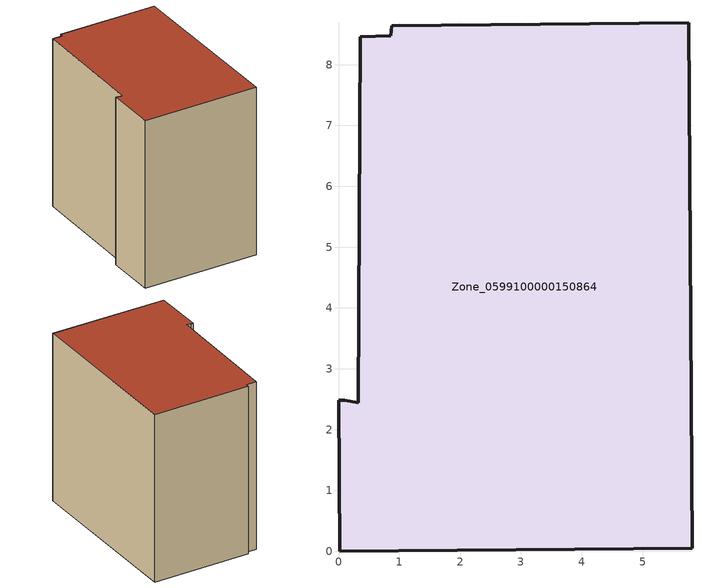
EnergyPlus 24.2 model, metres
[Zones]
Zone_0599100000150864
 floor ground (C_G): 0.88,8.63 5.76,8.69 5.81,0.05 0.02,0 0,2.48 0.1,2.48 0.32,2.44 0.36,8.46 0.86,8.48 z0
 wall outside (C_F): 0.1,2.48 0,2.48 0.02,0 5.81,0.05 5.76,8.69 0.88,8.63 0.86,8.48 0.36,8.46 0.32,2.44 0.1,2.48 z0:8.51
 roof outside (C_R): 0.36,8.46 0.32,2.44 0.1,2.48 0,2.48 0.02,0 5.81,0.05 5.76,8.69 0.88,8.63 0.86,8.48 z8.51
[BUILDING]
Pand.0599100000150864: North Axis=0; Terrain=City; Loads Convergence Tolerance Value=0.04; Temperature Convergence Tolerance Value=0.4; Solar Distribution=FullExterior; Maximum Number of Warmup Days=25; Minimum Number of Warmup Days=1
[Site:Location]
Rotterdam.The.Hague.AP_ZH_NLD Design_Conditions: Latitude=51.96; Longitude=4.45; Time Zone=1; Elevation=-4.5
[SITE:GROUNDTEMPERATURE:BUILDINGSURFACE]
18, 18, 18, 18, 18, 18, 18, 18, 18, 18, 18, 18
[MATERIAL] Thermal Absorptance=0.9; Solar Absorptance=0.7; Visible Absorptance=0.7
Name | Roughness | Thickness | Conductivity | Density | Specific Heat
G.TI.1975-1991 | MediumSmooth | 0.15 | 0.288461 | 540 | 1210
F.TI.1975-1991 | Rough | 0.3 | 0.230769 | 1920 | 840
R.TI.1975-1991 | MediumRough | 0.2 | 0.153846 | 1500 | 1000
[CONSTRUCTION]
C_G: G.TI.1975-1991
C_F: F.TI.1975-1991
C_R: R.TI.1975-1991
[ZONE]
Zone_0599100000150864: Type=1; Multiplier=1; Ceiling Height=Autocalculate; Volume=Autocalculate; Floor Area=autocalculate; Part of Total Floor Area=Yes
[ZONEINFILTRATION:DESIGNFLOWRATE]
Infil_Zone_0599100000150864: Zone or ZoneList or Space or SpaceList=Zone_0599100000150864; Schedule=AlwaysOn; Design Flow Rate Calculation Method=Flow/Area; Flow Rate per Floor Area=0.003; Constant Term Coefficient=1; Temperature Term Coefficient=0; Velocity Term Coefficient=0; Velocity Squared Term Coefficient=0
[HVACTEMPLATE:ZONE:IDEALLOADSAIRSYSTEM]
Zone_0599100000150864: Maximum Heating Supply Air Temperature=50; Minimum Cooling Supply Air Temperature=13; Maximum Heating Supply Air Humidity Ratio=0.0156; Minimum Cooling Supply Air Humidity Ratio=0.0077; Heating Limit=NoLimit; Cooling Limit=NoLimit; Dehumidification Control Type=ConstantSensibleHeatRatio; Cooling Sensible Heat Ratio=0.7; Dehumidification Setpoint=60; Humidification Control Type=None; Humidification Setpoint=30; Outdoor Air Method=None; Outdoor Air Flow Rate per Person=0.00944; Outdoor Air Flow Rate per Zone Floor Area=0; Outdoor Air Flow Rate per Zone=0; Demand Controlled Ventilation Type=None; Outdoor Air Economizer Type=NoEconomizer; Heat Recovery Type=None; Sensible Heat Recovery Effectiveness=0.7; Latent Heat Recovery Effectiveness=0.65
[ZONECONTROL:THERMOSTAT]
ThermostatControl_Zone_0599100000150864: Zone or ZoneList=Zone_0599100000150864; Control Type Schedule=DualSetpointControlType; Control 1=Thermostat_Zone_0599100000150864; Temperature Difference Between Cutout And Setpoint=0
[THERMOSTATSETPOINT:DUALSETPOINT]
Thermostat_Zone_0599100000150864: Heating Setpoint Temperature Schedule=HeatingSetpoint_Zone_0599100000150864; Cooling Setpoint Temperature Schedule=CoolingSetpoint_Zone_0599100000150864
[SCHEDULE:COMPACT]
HeatingSetpoint_Zone_0599100000150864: Through: 12/31, For: AllDays, Until: 24:00, 21
CoolingSetpoint_Zone_0599100000150864: Through: 12/31, For: AllDays, Until: 24:00, 24
DualSetpointControlType: Through: 12/31, For: AllDays, Until: 24:00, 4
AlwaysOn: Through: 12/31, For: AllDays, Until: 24:00, 1
